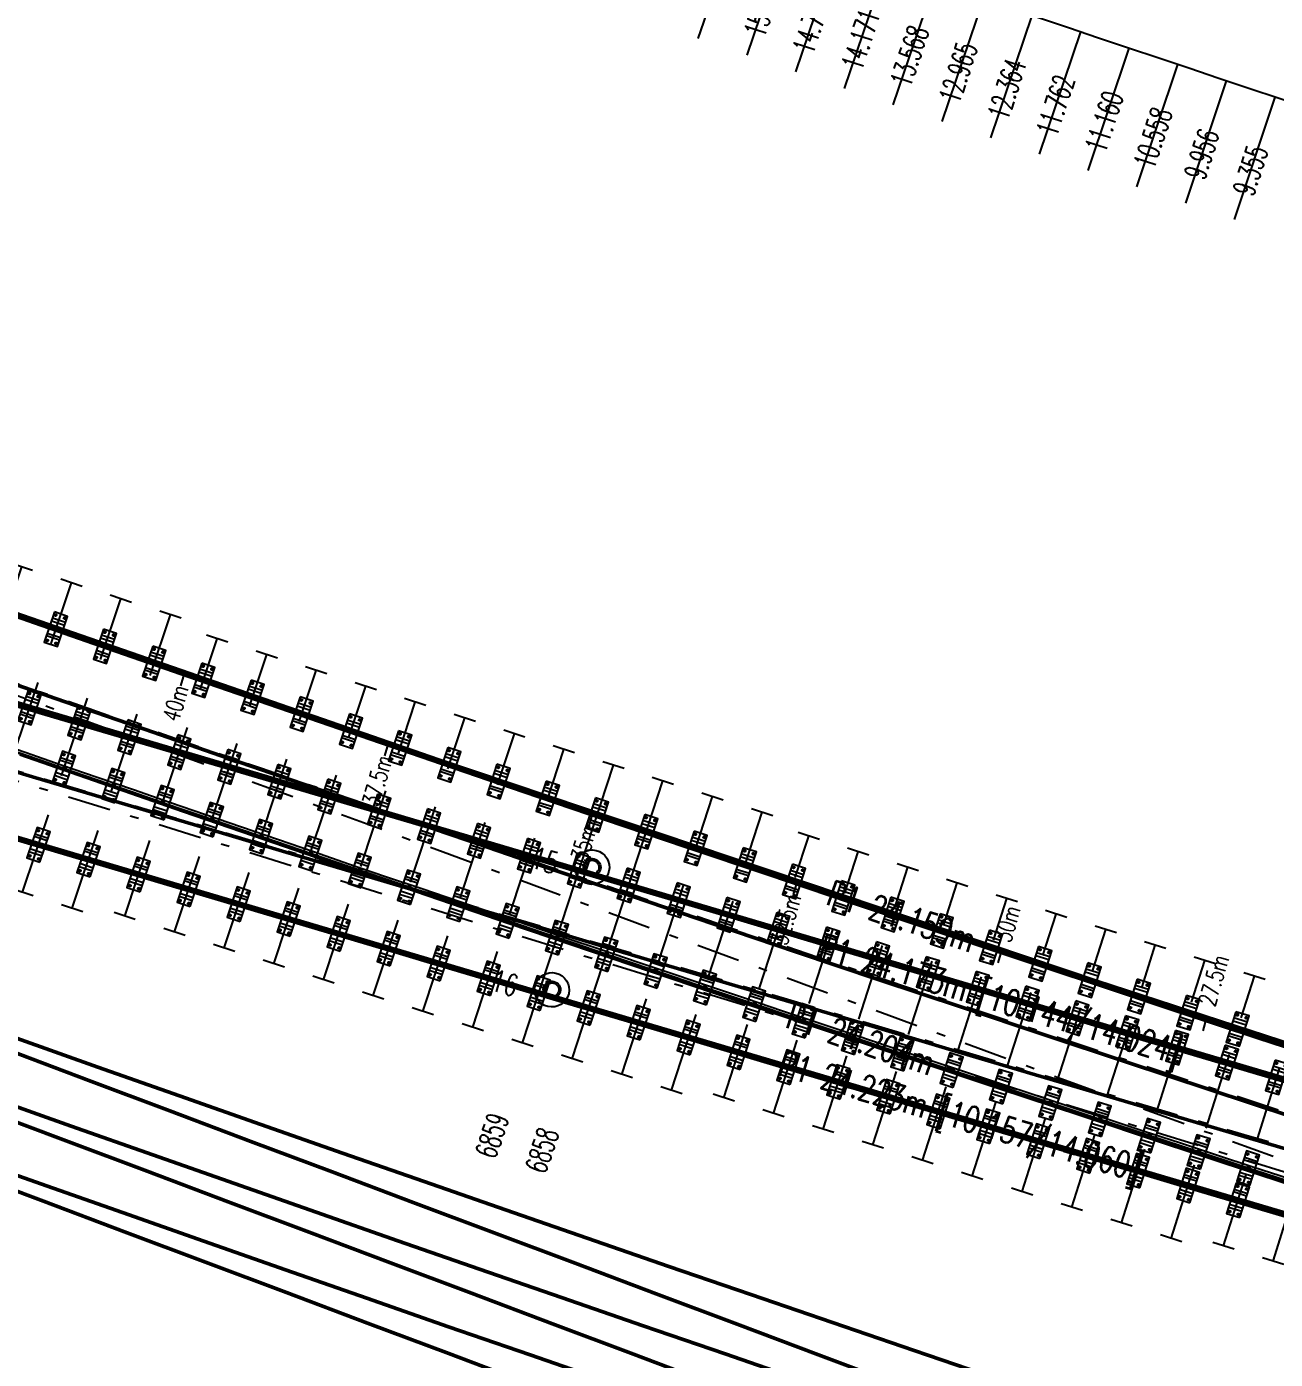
# Model space of a CAD drawing. Header units: millimetres. Extents: x 2688706 to 2690835, y 1254387 to 1255241.
# Drawn here: x 2689238.56 to 2689253.03, y 1254935.11 to 1254950.56 of the extents above; entities that cross this region are included whole.
import ezdxf
from ezdxf.enums import TextEntityAlignment as Align

# ---------------------------------------------------------------- set-up
doc = ezdxf.new("R2010")
doc.units = ezdxf.units.MM
doc.linetypes.add('STRICHLINIE', pattern=[0.75, 0.5, -0.25])
doc.linetypes.add('STRICHPUNKT', pattern=[1, 0.5, -0.25, 0, -0.25])
for name, color, linetype in [('A-HS-0014-_____', 1, 'STRICHPUNKT'), ('A-N1-0014-_____', 1, 'STRICHPUNKT'), ('A-SP-0014-_____', 1, 'STRICHPUNKT'), ('BS-TR-B-Gleisstrang-LinieGeometrie', 7, 'Continuous'), ('BS-TR-N-Gleisstrang-LinieGeometrie', 7, 'Continuous'), ('H-HS-0014-_____', 7, 'Continuous'), ('H-N1-0014-_____', 7, 'Continuous'), ('K-DD-0014-_____', 1, 'Continuous'), ('K-HS-0014-_____', 1, 'Continuous'), ('K-N1-0014-_____', 1, 'Continuous'), ('L-HS-0014-_____', 4, 'Continuous'), ('L-N1-0014-_____', 3, 'Continuous'), ('L-ST-0014-_____', 7, 'Continuous'), ('P-OF-0014-_____', 7, 'Continuous'), ('S-OF-0014-_____', 7, 'STRICHLINIE'), ('S-ON-0014-_____', 7, 'Continuous'), ('T-DD-0014-_____', 7, 'Continuous'), ('T-MK-0014-_____', 1, 'Continuous'), ('T-SS-0014-_____', 7, 'Continuous'), ('T-ST', 7, 'Continuous')]:
    doc.layers.add(name, color=color, linetype=linetype)
doc.layers.add('P-PT', color=7, linetype='Continuous', plot=False)
doc.layers.add('T-LL-0014-_____', color=2, linetype='Continuous', lineweight=0)
doc.styles.add('R6', font='simplex.shx', dxfattribs={"width": 0.6})
doc.styles.add('R7', font='simplex.shx', dxfattribs={"width": 0.7})

# ---------------------------------------------------------------- blocks, each defined once
blk = doc.blocks.new('WeiVlpSchwelleL')
at = {"color": 7}
for p, q in [((-0.4999999999999905, -0.1300000000000073), (-0.4999999999999832, 0.1299999999999694)), ((0.5000000000000135, -0.130000000000005), (0.5000000000000135, 0.1299999999999717))]:
    blk.add_line(p, q, dxfattribs=at)
at = {"color": 0, "linetype": 'ByBlock', "lineweight": -2}
blk.add_line((-0.4999999999999868, -1.183033536314004e-14), (0.5000000000000118, 4.669396854307774e-15), dxfattribs=at)
at = {"style": 'R6', "width": 0.6}
blk.add_attdef('LAENGE', text='', height=0.25, rotation=89.99999999999999, dxfattribs=at).set_placement((-1.229737067022953, 0.007106245459261308, 6e-06), align=Align.MIDDLE)
at = {"style": 'R6', "width": 0.6, "flags": 1}
for tag, p in [('WVP-SKML', (-5, 0, 2e-06)), ('WVP-SKMR', (3, 0, 2e-06))]:
    blk.add_attdef(tag, text='', height=0.25, rotation=180, dxfattribs=at).set_placement(p, align=Align.MIDDLE_CENTER)
at = {"style": 'R6', "width": 0.6}
blk.add_attdef('BEZEICHNUNG', text='', height=0.25, rotation=180, dxfattribs=at).set_placement((-2.249999999999987, -5.373479439185756e-14, 2), align=Align.MIDDLE_LEFT)
at = {"style": 'R6', "width": 0.6, "flags": 1}
blk.add_attdef('VERSCHIEBUNG', text='', height=0.25, rotation=180, dxfattribs=at).set_placement((-1.470197398034461, -5.373479439185758e-14, 2), align=Align.MIDDLE_LEFT)
for tag, p in [('VERKLINKS', (-0.8749999999999833, -5.426408495180606e-14, 2e-06)), ('VERKRECHTS', (0.8611075787621026, -8.736039560677224e-05, 2e-06))]:
    blk.add_attdef(tag, text='', height=0.25, rotation=180, dxfattribs=at).set_placement(p, align=Align.MIDDLE)
at = {"color": 1, "extrusion": (-1, -6.123233995736769e-17, 1.224646799147353e-16), "style": 'R6', "width": 0.6, "flags": 8}
blk.add_attdef('WVP-ANL', text='', height=0.25, rotation=270, dxfattribs=at).set_placement((1.179971919316135e-14, -7.187955122291877e-15, 0.4999999999999868), align=Align.MIDDLE)
at = {"color": 1, "extrusion": (1, -1.608122649676636e-16, 1.224646799147353e-16), "style": 'R6', "width": 0.6, "flags": 8}
blk.add_attdef('WVP-ANR', text='', height=0.25, rotation=270, dxfattribs=at).set_placement((-1.65451836612779e-14, -4.265120563609635e-14, 0.50000000000001), align=Align.MIDDLE)
blk = doc.blocks.new('pla_RpB6000_Skl3')
at = {"color": 0, "linetype": 'ByBlock', "lineweight": -2}
blk.add_lwpolyline([(-0.185, -0.08), (0.185, -0.08), (0.185, 0.08), (-0.185, 0.08)], close=True, dxfattribs=at)
for points in [[(-0.109, 0.08), (-0.109, -0.07999999999999999)], [(0.109, 0.08), (0.109, -0.08)]]:
    blk.add_lwpolyline(points, dxfattribs=at)
at = {"color": 2, "linetype": 'ByBlock', "lineweight": -2}
for points in [[(-0.076, -0.07999999999999999), (-0.076, 0.08)], [(0.07600000000000001, -0.07999999999999999), (0.07600000000000001, 0.08)]]:
    blk.add_lwpolyline(points, dxfattribs=at)
at = {"color": 1, "linetype": 'ByBlock', "lineweight": -2}
blk.add_lwpolyline([(1.221245327087673e-15, 0.08), (1.165734175856414e-15, -0.08)], dxfattribs=at)
at = {"color": 0, "linetype": 'ByBlock', "lineweight": -2}
for centre in [(-0.155, 0.055), (0.155, 0.055), (-0.155, -0.055), (0.1549999999999999, -0.055)]:
    blk.add_circle(centre, 0.012, dxfattribs=at)
at = {"color": 1, "linetype": 'ByBlock', "lineweight": -2}
blk.add_circle((0, 0), 0.02, dxfattribs=at)
at = {"layer": 'P-PT'}
for p in [(-0.155, 0.055), (0.155, 0.055), (-0.155, -0.055), (0.155, -0.055)]:
    blk.add_point(p, dxfattribs=at)
at = {"style": 'R7', "width": 0.7}
blk.add_attdef('WVP-PBEZ', text='', height=0.025, rotation=269.5935867152447, dxfattribs=at).set_placement((-0.09249999999999999, -2.567390744445673e-16), align=Align.MIDDLE_CENTER)
blk.add_attdef('WVP-PLNR', text='', height=0.2, dxfattribs=at).set_placement((0, 0), align=Align.MIDDLE_LEFT)
at = {"style": 'R7', "width": 0.7, "flags": 1}
for tag, p in [('WVP-PLFK', (0.5366666666666667, -0.2)), ('WVP-PLSP', (0.5433333333333333, -0.3999999999999999)), ('WVP-PLDI', (0.4999999999999999, -0.6))]:
    blk.add_attdef(tag, text='', height=0.2, dxfattribs=at).set_placement(p, align=Align.MIDDLE)
blk = doc.blocks.new('WeiVlpAbstMarkeL')
blk.add_line((0, 0), (-0.1500000000000004, -1.110223024625157e-16))
at = {"style": 'R7', "width": 0.7}
blk.add_attdef('ATTR', text='', height=0.2, dxfattribs=at).set_placement((-0.1500000000000004, -1.110223024625157e-16), align=Align.MIDDLE_RIGHT)
blk = doc.blocks.new('st_Isol6_a')
at = {"color": 0, "linetype": 'ByBlock', "lineweight": -2}
for radius in [0.2, 0.1, 0.08]:
    blk.add_circle((0, 0, 1), radius, dxfattribs=at)
at = {"layer": 'T-ST', "color": 0, "linetype": 'ByBlock', "lineweight": -2, "style": 'R7', "width": 0.7, "flags": 8}
blk.add_attdef('WVP-STNR', text='', height=0.25, dxfattribs=at).set_placement((0.55, 0), align=Align.MIDDLE)
blk = doc.blocks.new('Weiche-14')
at = {"layer": 'A-HS-0014-_____', "flags": 128}
blk.add_lwpolyline([(421.08543, 16.34465, -0.0162866445366345), (364.68931, 13.51426)], format="xyb", dxfattribs=at)
at = {"layer": 'A-N1-0014-_____', "flags": 128}
blk.add_lwpolyline([(421.08543, 16.34465, -0.0005004820583355327), (373.9069, 12.48086, -0.002643607657813), (364.76497, 11.79032)], format="xyb", dxfattribs=at)
at = {"layer": 'A-SP-0014-_____', "flags": 128}
blk.add_lwpolyline([(364.68931, 13.51426), (397.50451, 14.08911), (364.76497, 11.79032)], dxfattribs=at)
at = {"layer": 'H-HS-0014-_____', "flags": 128}
for points in [[(421.0234637121023, 17.09208573580884, -0.01628664453663441), (364.6761292868455, 14.26414417025615, -0.01628664453663441)], [(421.1473962878964, 15.59721426419105, -0.01628664453663442), (364.7024907131539, 12.76437582974381, -0.01628664453663442)]]:
    blk.add_lwpolyline(points, format="xyb", dxfattribs=at)
at = {"layer": 'H-N1-0014-_____', "flags": 128}
for points in [[(421.0234638609347, 17.09208574814693, -0.000500482058335468), (373.8464302967145, 13.2284183020638, -0.002643607657813163), (364.7124342324677, 12.53847773278756, -0.002643607657813163)], [(421.1473961390559, 15.59721425185126, -0.0005004820583354682), (373.9673697032883, 11.73330169793553, -0.002643607657813146), (364.8175057675321, 11.04216226721246, -0.002643607657813146)]]:
    blk.add_lwpolyline(points, format="xyb", dxfattribs=at)
at = {"layer": 'K-DD-0014-_____'}
blk.add_line((421.0231745360921, 17.09557376924272), (347.9175793983597, 11.03473563358954), dxfattribs=at)
at = {"layer": 'K-HS-0014-_____', "flags": 128}
for points in [[(364.6760677768507, 14.26764362971733, 0.01628664453663441), (421.0231745360921, 17.09557376924272, 0.01628664453663441)], [(364.7019195489165, 12.79687081045495, 0.01628664453663441), (421.1447110820867, 15.62960314607608, 0.01628664453663441)], [(364.7025522231486, 12.76087637028263, 0.01628664453663441), (421.1476854639066, 15.59372623075717, 0.01628664453663441)]]:
    blk.add_lwpolyline(points, format="xyb", dxfattribs=at)
at = {"layer": 'K-N1-0014-_____', "flags": 128}
for points in [[(421.0231746856191, 17.09557378163663, -0.000500482058335466), (373.8461481047659, 13.23190690747288, -0.00264360765781314), (364.7121890655525, 12.54196913554051, -0.00264360765781314)], [(421.1476853143713, 15.59372621836155, -0.0005004820583354675), (373.9676518952369, 11.72981309252646, -0.002643607657813155), (364.8177509344472, 11.03867086445939, -0.002643607657813155)]]:
    blk.add_lwpolyline(points, format="xyb", dxfattribs=at)
at = {"layer": 'L-HS-0014-_____', "lineweight": 70, "const_width": 0.07, "flags": 128}
blk.add_lwpolyline([(400.3038915662675, 15.62421670664393, -0.006974783189797282), (376.1616792115963, 14.54222513917853, -0.006974783189797282)], format="xyb", dxfattribs=at)
at = {"layer": 'L-HS-0014-_____', "flags": 128}
blk.add_lwpolyline([(400.4165250409098, 14.12824917115078, -0.006975508031475561), (376.2300241447969, 13.04362019319954, -0.006975508031475561)], format="xyb", dxfattribs=at)
at = {"layer": 'L-N1-0014-_____', "lineweight": 70, "const_width": 0.07, "flags": 128}
for points in [[(400.3111163386992, 15.38409402884256, -0.0002556746002429869), (376.20964271303, 13.41969690444854, -0.0002556746002429869)], [(400.4277247587646, 13.88862124883935, -0.0002561824357276929), (376.2768449010855, 11.92022814810981, -0.0002561824357276929)]]:
    blk.add_lwpolyline(points, format="xyb", dxfattribs=at)
at = {"layer": 'T-MK-0014-_____'}
for p, q in [((389.8691381316944, 25.51141219309331), (389.9399764275462, 24.01308581481626)), ((390.4629971570234, 25.53969556551457), (390.5348763079847, 24.04141875942796)), ((386.3045973610834, 25.35033352810239), (386.3691880959559, 23.85172482768436)), ((386.8995561640806, 25.37618391738453), (386.9651896816399, 23.87762052487396)), ((387.4935098476785, 25.40240438383456), (387.5601843862545, 23.90388694786471)), ((388.0874451728648, 25.42903745758303), (388.1551607002807, 23.93056670132959)), ((388.6813618530081, 25.4560831257769), (388.7501183365849, 23.95765977239303)), ((389.2752596014884, 25.48354137536404), (389.3450570080446, 23.98516614798005)), ((383.924586591944, 25.25107214264395), (383.9850058883708, 23.75228946706376)), ((384.5196150416103, 25.27526643902636), (384.5810772427934, 23.77652616872409)), ((385.1146265117571, 25.29987477670718), (385.1771315879366, 23.80117763737188)), ((385.7096207142804, 25.3248971437712), (385.7731686351913, 23.82624386107106))]:
    blk.add_line(p, q, dxfattribs=at)
at = {"layer": 'T-MK-0014-_____', "flags": 128}
blk.add_lwpolyline([(399.6918440531159, 26.03240455648063, -0.006873768237820241), (376.1858277480407, 24.97416737994527, -0.006873768237820241)], format="xyb", dxfattribs=at)
at = {"layer": 'L-ST-0014-_____', "color": 7}
ref = blk.add_blockref('st_Isol6_a', (386.3270966533649, 14.24130103367602), dxfattribs=dict(at, rotation=184.6549072649237))
ref.add_attrib('WVP-STNR', '15', dxfattribs={"layer": 'T-ST', "color": 0, "linetype": 'ByBlock', "lineweight": -2, "height": 0.25, "rotation": 4.654907264923782, "style": 'R7', "width": 0.7}).set_placement((385.7789107925437, 14.19666627148655), align=Align.MIDDLE)
ref = blk.add_blockref('st_Isol6_a', (386.4071510971012, 12.7428552923455), dxfattribs=dict(at, rotation=184.6548059462256))
ref.add_attrib('WVP-STNR', '16', dxfattribs={"layer": 'T-ST', "color": 0, "linetype": 'ByBlock', "lineweight": -2, "height": 0.2500000000000001, "rotation": 4.654805946225552, "style": 'R7', "width": 0.7}).set_placement((385.8589651573512, 12.69822149953777), align=Align.MIDDLE)
at = {"layer": 'P-OF-0014-_____'}
for p, rotation in [((393.9687745022107, 15.27495953133541), 273.6189343464636), ((390.9626132199248, 15.12550523378275), 273.3840317108147), ((391.5636869660729, 15.15455073839314), 273.435241433119), ((392.1647403895649, 15.18401379585532), 273.487335109841), ((392.765773200337, 15.21389439195127), 273.5403155614554), ((393.3667851083324, 15.24419251226061), 273.5941846047778), ((387.3557602121085, 14.96000158687571), 273.0950655987055), ((387.9569498022915, 14.98654148706464), 273.141080247539), ((388.5581208104095, 15.01349902118602), 273.1879438570955), ((389.1592729463392, 15.04087417623032), 273.2356641481213), ((389.7604059199689, 15.06866693898667), 273.2842481545981), ((390.3615194411955, 15.09687729604229), 273.3337021730601), ((383.7422533989492, 14.80929567525175), 272.9118246746036), ((384.3445477434094, 14.8333656240718), 272.9537622344602), ((384.9468251931176, 14.85785467015148), 272.9964961471455), ((385.5490854564514, 14.88276280163382), 273.0400369874593), ((386.151328241797, 14.908090006458), 273.0581186796974), ((386.7535532575478, 14.93383627236074), 273.0764595916008), ((393.3935718418177, 14.81773887573944), 273.5941846047779), ((393.994585088083, 14.86686411551639), 273.6189343464656), ((394.595588783224, 14.91600400450625), 273.6440023547608), ((379.5257444326327, 14.65254171021422), 272.6395995003353), ((380.1281488742616, 14.67367766324833), 272.6762864830463), ((380.7305384627153, 14.69523279086309), 272.7136870436642), ((381.3329129063188, 14.71720708262171), 272.7518136936027), ((381.9352719134021, 14.73960052788436), 272.7906787707334), ((382.537615192303, 14.76241311580782), 272.8302944092986), ((383.1399424513675, 14.78564483534672), 272.870672503062), ((391.592735527867, 14.67063564130512), 273.4352414331181), ((392.1930386633089, 14.71965665036261), 273.4873351098383), ((392.7933174504017, 14.76869106372031), 273.5403155614593), ((389.7916808867933, 14.52365312750773), 273.2842481545966), ((390.3920565300003, 14.57263386916747), 273.33370217306), ((390.9924081174339, 14.62162804431865), 273.3840317108159), ((387.9904111545088, 14.37679164584916), 273.1410802475377), ((388.5908580258912, 14.42573199999242), 273.1879438570942), ((389.1912813308973, 14.47468583275622), 273.2356641481231), ((385.5863550493206, 14.18099958526001), 273.0400369874583), ((386.1875584006119, 14.22993987094744), 273.058118679695), ((386.788753741122, 14.27889494299233), 273.0764595915998), ((387.3899409173283, 14.32786478837081), 273.0950655987098), ((383.7816792064543, 14.03418469636017), 272.9118246746033), ((384.3832599143649, 14.08310933297617), 272.9537622344574), ((384.9848186202973, 14.13204763726391), 272.9964961471483), ((381.9768079655117, 13.88749304373777), 272.7906787707381), ((382.5784529338771, 13.93637652595132), 272.8302944092989), ((383.1800767815841, 13.98527375219056), 272.8706725030581), ((380.1717494600998, 13.74092533009754), 272.6762864830429), ((380.7734559103827, 13.78976741848236), 272.7136870436631), ((381.375142185832, 13.83862333220896), 272.7518136935969), ((392.8584058804924, 13.71665350097669), 93.54031556145667), ((393.4608257155709, 13.74703501228066), 93.59418460478024), ((394.0634615231372, 13.77784747937085), 93.61893434646066), ((394.6660840827964, 13.8090794391054), 93.64400235475536), ((379.5700231604682, 13.69209709492134), 272.6395995003306), ((389.846345236458, 13.57104378566441), 93.28424815459971), ((390.4487515364045, 13.59932614379943), 93.33370217306121), ((391.0511609336046, 13.62802825508675), 93.38403171081264), ((391.6535732571024, 13.65715015936235), 93.4352414331181), ((392.255988312488, 13.68669189544346), 93.48733510984313), ((386.231356423782, 13.41013569896859), 93.05811867969621), ((386.8340606181334, 13.43591373232607), 93.0764595915997), ((387.4367536848237, 13.46211106025555), 93.0950655987051), ((388.0391463069796, 13.48871481955291), 93.14108024753712), ((388.6415425032091, 13.5157381652848), 93.18794385709847), ((389.2439421826577, 13.54318113997374), 93.23566414812103), ((394.6909396763901, 13.41879430941117), 93.64400235475534), ((382.6116866292282, 13.26414913731583), 92.83029440929788), ((383.2150697498711, 13.28743328046346), 92.87067250306193), ((383.818456773888, 13.31113809063004), 92.91182467460071), ((384.4218477033623, 13.33526361055135), 92.95376223446225), ((385.0252425312606, 13.35980988321273), 92.9964961471449), ((385.6286412402907, 13.38477695176925), 93.04003698745537), ((392.8859617532201, 13.27126231327567), 93.54031556145858), ((393.4876223163296, 13.32042428550997), 93.59418460477782), ((394.0892816241837, 13.36960161756724), 93.61893434646356), ((380.1981928717265, 13.17521839251651), 92.67628648304711), ((380.8015605494225, 13.19682028772513), 92.71368704366294), ((381.4049320496551, 13.21884268276983), 92.75181369360259), ((382.0083074016471, 13.24128561876489), 92.79067877073135), ((391.0809725362749, 13.12386855585284), 93.38403171081501), ((391.6826368628001, 13.17298444841798), 93.43524143311657), ((392.2842999352456, 13.22211570090441), 93.48733510984107), ((389.2759720361419, 12.97661303801217), 93.23566414811984), ((389.8776401225537, 13.02568285062078), 93.28424815459809), ((390.4793069560617, 13.07476802324527), 93.33370217306013), ((387.4709602634093, 12.82949576060491), 93.09506559870552), ((388.0726321061779, 12.87851949296967), 93.14108024754059), ((388.6743026972192, 12.92755858544842), 93.18794385709558), ((385.6659372286636, 12.68251672450425), 93.0400369874593), ((386.2676128242599, 12.73149437633765), 93.0581186796974), ((386.8692871693061, 12.78048738838332), 93.07645959160077), ((383.2552354984199, 12.48643564332087), 92.87067250306137), ((383.8579128110625, 12.53543279674341), 92.91182467460253), ((384.4605888705623, 12.58444536143723), 92.95376223446038), ((385.0632636765681, 12.63347333736602), 92.99649614714713), ((381.4471960457468, 12.33953665099035), 92.75181369360294), ((382.049877115368, 12.3884875704134), 92.79067877073396), ((382.6525569330714, 12.43745390120239), 92.83029440929832), ((380.2418301522218, 12.24168104635828), 92.67628648304637), ((380.8445137245597, 12.29060114296225), 92.7136870436642)]:
    blk.add_blockref('pla_RpB6000_Skl3', p, dxfattribs=dict(at, rotation=rotation))
at = {"layer": 'S-OF-0014-_____'}
for p, xscale, rotation in [((393.427203712331, 14.28230839888528), 3.2, 93.59418460477941), ((394.0290280631972, 14.32228057445133), 3.2, 93.61893434646352), ((394.630841008841, 14.36246987163275), 3, 93.64400235475733), ((395.229649487338, 14.4026748240538), 3, 93.66939885759244), ((391.6231619144364, 14.16376759340733), 3.200000000000001, 93.4352414331177), ((392.2245201624053, 14.20306474837986), 3.2, 93.48733510984107), ((392.8258674767784, 14.24257835261534), 3.199999999999999, 93.54031556145674), ((381.3900544760329, 13.52837186680421), 3.4, 92.75181369360133), ((381.9925745143851, 13.56404404914701), 3.4, 92.79067877073369), ((382.5950860626872, 13.59993350850516), 3.4, 92.83029440929694), ((383.1975889748936, 13.63604023933561), 3.4, 92.87067250306342), ((383.8000831050057, 13.67236423599945), 3.4, 92.91182467460328), ((384.4025683069859, 13.70890549275447), 3.4, 92.95376223446041), ((378.9798923426015, 13.38785601478702), 3.600000000000001, 92.60361343897875), ((379.5824448808901, 13.42265903571814), 3.600000000000001, 92.63959950033531), ((380.1849895132417, 13.4576793548033), 3.6, 92.67628648304637), ((380.7875260936376, 13.49291696691085), 3.6, 92.71368704366415)]:
    blk.add_blockref('WeiVlpSchwelleL', p, dxfattribs=dict(at, xscale=xscale, rotation=rotation))
ref = blk.add_blockref('WeiVlpSchwelleL', (389.2176224912407, 14.00874360711947), dxfattribs=dict(at, xscale=3.2, rotation=93.2356641481209))
ref.add_attrib('WVP-SKMR', '11.160', dxfattribs={"layer": 'T-MK-0014-_____', "height": 0.25, "rotation": 93.2356641481209, "style": 'R6', "width": 0.6}).set_placement((388.7226157431542, 24.55702911374658), align=Align.MIDDLE_CENTER)
ref = blk.add_blockref('WeiVlpSchwelleL', (389.8190230212613, 14.04717489480373), dxfattribs=dict(at, xscale=3.2, rotation=93.28424815459809))
ref.add_attrib('WVP-SKMR', '10.558', dxfattribs={"layer": 'T-MK-0014-_____', "height": 0.25, "rotation": 93.28424815459809, "style": 'R6', "width": 0.6}).set_placement((389.3171380454221, 24.58451623893365), align=Align.MIDDLE_CENTER)
ref = blk.add_blockref('WeiVlpSchwelleL', (390.4204131986286, 14.08582265964378), dxfattribs=dict(at, xscale=3.2, rotation=93.33370217306171))
ref.add_attrib('WVP-SKMR', '9.956', dxfattribs={"layer": 'T-MK-0014-_____', "height": 0.25, "rotation": 93.33370217306171, "style": 'R6', "width": 0.6}).set_placement((389.9116411092054, 24.61241636612709), align=Align.MIDDLE_CENTER)
ref = blk.add_blockref('WeiVlpSchwelleL', (391.0217928780997, 14.12468689481966), dxfattribs=dict(at, xscale=3.2, rotation=93.38403171081424))
ref.add_attrib('WVP-SKMR', '9.355', dxfattribs={"layer": 'T-MK-0014-_____', "height": 0.25, "rotation": 93.38403171081424, "style": 'R6', "width": 0.6}).set_placement((390.5061246476002, 24.6407294818626), align=Align.MIDDLE_CENTER)
ref = blk.add_blockref('WeiVlpSchwelleL', (385.6075113425575, 13.78263976306903), dxfattribs=dict(at, xscale=3.399999999999999, rotation=93.04003698745784))
ref.add_attrib('WVP-SKMR', '14.774', dxfattribs={"layer": 'T-MK-0014-_____', "height": 0.25, "rotation": 93.04003698745784, "style": 'R6', "width": 0.6}).set_placement((385.1521295574648, 24.400656493106), align=Align.MIDDLE_CENTER)
ref = blk.add_blockref('WeiVlpSchwelleL', (387.4133602377589, 13.89474867374031), dxfattribs=dict(at, xscale=3.4, rotation=93.09506559870547))
ref.add_attrib('WVP-SKMR', '12.965', dxfattribs={"layer": 'T-MK-0014-_____', "height": 0.25, "rotation": 93.0950655987054, "style": 'R6', "width": 0.6}).set_placement((386.9389362746161, 24.47704588187819), align=Align.MIDDLE_CENTER)
ref = blk.add_blockref('WeiVlpSchwelleL', (388.0147909542346, 13.93253049001896), dxfattribs=dict(at, xscale=3.399999999999999, rotation=93.14108024753904))
ref.add_attrib('WVP-SKMR', '12.364', dxfattribs={"layer": 'T-MK-0014-_____', "height": 0.25, "rotation": 93.14108024753904, "style": 'R6', "width": 0.6}).set_placement((387.5335145708241, 24.50329392225265), align=Align.MIDDLE_CENTER)
ref = blk.add_blockref('WeiVlpSchwelleL', (388.6162117538144, 13.97052880331722), dxfattribs=dict(at, xscale=3.2, rotation=93.18794385709555))
ref.add_attrib('WVP-SKMR', '11.762', dxfattribs={"layer": 'T-MK-0014-_____', "height": 0.25, "rotation": 93.18794385709555, "style": 'R6', "width": 0.6}).set_placement((388.1280744893143, 24.52995500383096), align=Align.MIDDLE_CENTER)
ref = blk.add_blockref('WeiVlpSchwelleL', (385.0050444348427, 13.74566400376062), dxfattribs=dict(at, xscale=3.4, rotation=92.9964961471467))
ref.add_attrib('WVP-SKMR', '15.376', dxfattribs={"layer": 'T-MK-0014-_____', "height": 0.25, "rotation": 92.9964961471467, "style": 'R6', "width": 0.6}).set_placement((384.5564923623202, 24.376022276845), align=Align.MIDDLE_CENTER)
at = {"layer": 'S-ON-0014-_____'}
ref = blk.add_blockref('WeiVlpSchwelleL', (386.2094705330285, 13.81979219139782), dxfattribs=dict(at, xscale=3.4, rotation=93.05811867969892))
ref.add_attrib('BEZEICHNUNG', '6859', dxfattribs={"layer": 'T-SS-0014-_____', "height": 0.25, "rotation": 93.05811867969892, "style": 'R6', "width": 0.6}).set_placement((386.3742950915411, 10.73463329761763), align=Align.MIDDLE_LEFT)
ref.add_attrib('WVP-SKMR', '14.171', dxfattribs={"layer": 'T-MK-0014-_____', "height": 0.25, "rotation": 93.05811867969892, "style": 'R6', "width": 0.6}).set_placement((385.747749466827, 24.42570517415111), align=Align.MIDDLE_CENTER)
ref = blk.add_blockref('WeiVlpSchwelleL', (386.8114202134269, 13.85716183037204), dxfattribs=dict(at, xscale=3.399999999999999, rotation=93.07645959159926))
ref.add_attrib('BEZEICHNUNG', '6858', dxfattribs={"layer": 'T-SS-0014-_____', "height": 0.25, "rotation": 93.07645959159926, "style": 'R6', "width": 0.6}).set_placement((386.97660897375, 10.78365444361545), align=Align.MIDDLE_LEFT)
ref.add_attrib('WVP-SKMR', '13.568', dxfattribs={"layer": 'T-MK-0014-_____', "height": 0.25, "rotation": 93.07645959159926, "style": 'R6', "width": 0.6}).set_placement((386.3433518020069, 24.45116830785157), align=Align.MIDDLE_CENTER)
at = {"layer": 'T-DD-0014-_____'}
ref = blk.add_blockref('WeiVlpAbstMarkeL', (393.5857385461003, 15.25883893644004), dxfattribs=dict(at, rotation=94.739283))
ref.add_attrib('ATTR', '27.5m', dxfattribs={"layer": '0', "height": 0.2, "rotation": 94.739283, "style": 'R7', "width": 0.7}).set_placement((393.4814021427602, 16.00080354825903), align=Align.MIDDLE_RIGHT)
ref = blk.add_blockref('WeiVlpAbstMarkeL', (391.0888049205596, 15.13507249678651), dxfattribs=dict(at, rotation=94.739283))
ref.add_attrib('ATTR', '30m', dxfattribs={"layer": '0', "height": 0.2, "rotation": 94.739283, "style": 'R7', "width": 0.7}).set_placement((391.023586717769, 15.65850617620239), align=Align.MIDDLE_RIGHT)
at = {"layer": 'T-DD-0014-_____', "rotation": 94.739283}
for p, values in [((388.5915245023167, 15.01851274988803), {'ATTR': '32.5m'}), ((386.0939180914079, 14.9091606665794), {'ATTR': '35m'}), ((381.0978105051432, 14.71208307389804), {'ATTR': '40m'}), ((383.5960064905848, 14.80701715766236), {'ATTR': '37.5m'})]:
    blk.add_blockref('WeiVlpAbstMarkeL', p, dxfattribs=at).add_auto_attribs(values)
at = {"layer": 'T-LL-0014-_____', "style": 'R7', "width": 0.7}
for s, rotation, p in [('P1 24.159m', 2.566131577385365, (389.8655320776031, 15.08722346388599)), ('P1 24.173m [10.144/14.024]', 4.659608120887126, (391.2794010776802, 14.6019496016767)), ('P1 24.204m', 2.567674224034818, (389.9399032442518, 13.58307701882414)), ('P1 24.223m [10.157/14.060]', 4.659535316139841, (391.3341705590137, 13.1682504503806))]:
    blk.add_text(s, height=0.3, rotation=rotation, dxfattribs=at).set_placement(p, align=Align.MIDDLE_CENTER)

msp = doc.modelspace()

# ---------------------------------------------------------------- linework, layer by layer
at = {"layer": 'BS-TR-B-Gleisstrang-LinieGeometrie', "lineweight": 50}
for points in [[(2689237.94161714, 1254943.10252029, 453.964082209102), (2689238.89379831, 1254942.77034198, 453.971172055878), (2689239.84636521, 1254942.43927143, 453.9782619026529), (2689240.79931656, 1254942.10930909, 453.985351749429), (2689241.75265106, 1254941.78045541, 453.992441596204), (2689242.70636742, 1254941.45271084, 453.99953144298), (2689243.66046436, 1254941.12607581, 454.006621289755), (2689244.61494059, 1254940.80055076, 454.013711136531), (2689245.5697948, 1254940.47613615, 454.0208009833059), (2689246.52502572, 1254940.1528324, 454.027890830082), (2689247.48063204, 1254939.83063996, 454.034980676857), (2689248.43661248, 1254939.50955926, 454.042070523633), (2689249.39296573, 1254939.18959074, 454.049160370408), (2689250.34969052, 1254938.87073482, 454.056250217184), (2689251.30678554, 1254938.55299195, 454.0633400639589), (2689252.2642495, 1254938.23636254, 454.070429910734), (2689253.2220811, 1254937.92084703, 454.07751975751)], [(2689253.14454225, 1254937.5474692, 454.108307424861), (2689252.17909539, 1254937.83409551, 454.103621797418), (2689251.21366075, 1254938.12076293, 454.099026528513), (2689250.24823831, 1254938.40747147, 454.094521618032), (2689249.28282809, 1254938.69422113, 454.090107065868), (2689248.31743008, 1254938.98101191, 454.085782871912), (2689247.35204428, 1254939.26784381, 454.081549036064), (2689246.38667071, 1254939.55471682, 454.077405558219), (2689245.42130935, 1254939.84163095, 454.073352438277), (2689244.45596021, 1254940.12858619, 454.0693896761401), (2689243.4906233, 1254940.41558255, 454.065517271713), (2689242.52529861, 1254940.70262003, 454.061735224901), (2689241.55998615, 1254940.98969862, 454.058043535615), (2689240.59468591, 1254941.27681832, 454.054442203764), (2689239.62939791, 1254941.56397914, 454.050931229263), (2689238.66412214, 1254941.85118107, 454.047510612025), (2689237.6988586, 1254942.13842411, 454.044180351968)], [(2689238.12671961, 1254938.14729179, 454.314182214279), (2689239.07224999, 1254937.81234228, 454.319645946987), (2689240.01815311, 1254937.47844683, 454.3252011582879), (2689240.96442779, 1254937.14560585, 454.330847848322), (2689241.91107286, 1254936.81381976, 454.336586017226), (2689242.85808713, 1254936.48308896, 454.342415665149), (2689243.80546943, 1254936.15341388, 454.34833679223), (2689244.75321859, 1254935.82479492, 454.354349398623), (2689245.70133342, 1254935.49723248, 454.360453484472), (2689246.64981275, 1254935.17072698, 454.366649049935), (2689247.59865541, 1254934.84527882, 454.3729360951619), (2689248.5478602, 1254934.52088841, 454.379314620313), (2689249.49742596, 1254934.19755614, 454.3857846255449), (2689250.44735151, 1254933.87528242, 454.392346111021), (2689251.39763565, 1254933.55406766, 454.398999076902), (2689252.34827722, 1254933.23391224, 454.405743523359), (2689253.29927503, 1254932.91481656, 454.4125794505539)], [(2689238.07629814, 1254937.99494424, 454.326189997013), (2689239.01544745, 1254937.64158743, 454.333114601311), (2689239.95459675, 1254937.28823062, 454.340213717949), (2689240.89374605, 1254936.93487381, 454.347487347573), (2689241.83289535, 1254936.581517, 454.3549354908401), (2689242.77204466, 1254936.22816019, 454.3625581484291), (2689243.71119396, 1254935.87480338, 454.37035532103), (2689244.65034326, 1254935.52144657, 454.37832700935), (2689245.58949257, 1254935.16808976, 454.386473214114), (2689246.52864187, 1254934.81473295, 454.39479393606), (2689247.46779117, 1254934.46137615, 454.403289175943), (2689248.40694047, 1254934.10801934, 454.411958934534), (2689249.34608978, 1254933.75466253, 454.42080321262), (2689250.28523908, 1254933.40130572, 454.429822011003), (2689251.22438838, 1254933.04794891, 454.439015330503), (2689252.16353768, 1254932.6945921, 454.448383171952), (2689253.10268699, 1254932.34123529, 454.457925536201)]]:
    msp.add_polyline3d(points, dxfattribs=at)
at = {"layer": 'BS-TR-N-Gleisstrang-LinieGeometrie', "color": 1, "lineweight": 50, "true_color": 0xff0000}
for points in [[(2689253.35729723, 1254938.26415033, 454.048499095162), (2689252.3918809, 1254938.55076759, 454.043813474731), (2689251.42647679, 1254938.83742598, 454.039218215172), (2689250.46108489, 1254939.1241255, 454.034713316375), (2689249.49570521, 1254939.41086615, 454.030298778231), (2689248.53033774, 1254939.69764791, 454.025974600634), (2689247.56498249, 1254939.98447081, 454.021740783479), (2689246.59963945, 1254940.27133482, 454.017597326663), (2689245.63430864, 1254940.55823996, 454.013544230088), (2689244.66899005, 1254940.84518623, 454.009581493654), (2689243.70368369, 1254941.13217361, 454.005709117265), (2689242.73838955, 1254941.41920212, 454.001927100831), (2689241.77310765, 1254941.70627175, 453.998235444256), (2689240.80783797, 1254941.9933825, 453.994634147454), (2689239.84258052, 1254942.28053436, 453.991123210337), (2689238.87733531, 1254942.56772735, 453.987702632821), (2689237.91210233, 1254942.85496146, 453.984372414822), (2689236.94688159, 1254943.14223669, 453.981132556259), (2689235.98167309, 1254943.42955303, 453.977983057056), (2689235.01647683, 1254943.7169105, 453.974923917137), (2689234.05129281, 1254944.00430907, 453.971955136426), (2689233.08612103, 1254944.29174877, 453.969076714852)], [(2689237.71227816, 1254943.97471981, 453.900711686498), (2689238.65426337, 1254943.64547462, 453.907733078071), (2689239.59662722, 1254943.31731472, 453.914754469644), (2689240.53936845, 1254942.99024055, 453.921775861217), (2689241.48248581, 1254942.66425256, 453.92879725279), (2689242.42597806, 1254942.33935116, 453.935818644363), (2689243.36984394, 1254942.0155368, 453.942840035936), (2689244.31408219, 1254941.69280989, 453.949861427509), (2689245.25869157, 1254941.37117088, 453.956882819082), (2689246.20367082, 1254941.05062019, 453.963904210655), (2689247.14901869, 1254940.73115823, 453.970925602228), (2689248.09473393, 1254940.41278544, 453.977946993801), (2689249.04081527, 1254940.09550224, 453.984968385374), (2689249.98726147, 1254939.77930905, 453.991989776947), (2689250.93407126, 1254939.46420629, 453.99901116852), (2689251.88124339, 1254939.15019438, 454.006032560093), (2689252.82877661, 1254938.83727373, 454.0130539516661), (2689253.77666966, 1254938.52544475, 454.020075343239)], [(2689253.89727673, 1254936.54419342, 454.172891745161), (2689252.93178714, 1254936.83078765, 454.168115754394), (2689251.96630975, 1254937.11742299, 454.163430119944), (2689251.00084457, 1254937.40409945, 454.158834841692), (2689250.0353916, 1254937.69081703, 454.15432991953), (2689249.06995085, 1254937.97757571, 454.14991535335), (2689248.1045223, 1254938.26437551, 454.145591143043), (2689247.13910597, 1254938.55121643, 454.141357288505), (2689246.17370185, 1254938.83809845, 454.137213789636), (2689245.20830995, 1254939.12502158, 454.133160646332), (2689244.24293028, 1254939.41198583, 454.1291978585), (2689243.27756282, 1254939.69899119, 454.1253254260411), (2689242.31220758, 1254939.98603765, 454.121543348862), (2689241.34686457, 1254940.27312522, 454.117851626872), (2689240.38153379, 1254940.56025391, 454.114250259981), (2689239.41621523, 1254940.8474237, 454.110739248105), (2689238.45090891, 1254941.1346346, 454.107318591156), (2689237.48561481, 1254941.4218866, 454.103988289052), (2689236.52033295, 1254941.70917971, 454.100748341713), (2689235.55506333, 1254941.99651393, 454.0975987490619), (2689234.58980594, 1254942.28388925, 454.0945395110201), (2689233.62456079, 1254942.57130568, 454.091570627517), (2689232.65932788, 1254942.85876321, 454.088692098479)], [(2689238.48116461, 1254942.12240993, 454.029754549283), (2689239.42460978, 1254941.79428468, 454.0367710088901), (2689240.36843202, 1254941.46724562, 454.043787468496), (2689241.31263007, 1254941.14129317, 454.050803928102), (2689242.2572027, 1254940.81642777, 454.057820387708), (2689243.20214863, 1254940.49264985, 454.064836847314), (2689244.14746663, 1254940.16995983, 454.07185330692), (2689245.09315543, 1254939.84835814, 454.078869766527), (2689246.0392138, 1254939.52784521, 454.085886226133), (2689246.98564047, 1254939.20842147, 454.092902685739), (2689247.93243418, 1254938.89008733, 454.099919145345), (2689248.8795937, 1254938.57284323, 454.106935604951), (2689249.82711775, 1254938.25668957, 454.113952064558), (2689250.77500508, 1254937.94162678, 454.120968524164), (2689251.72325445, 1254937.62765527, 454.12798498377), (2689252.67186459, 1254937.31477547, 454.135001443376), (2689253.62083424, 1254937.00298778, 454.142017902982)], [(2689238.4385553, 1254938.83010804, 454.258762205568), (2689239.38249687, 1254938.49580189, 454.264210480028), (2689240.32681013, 1254938.16254714, 454.269751867922), (2689241.27149393, 1254937.8303442, 454.275386369392), (2689242.21654709, 1254937.49919348, 454.281113984584), (2689243.16196844, 1254937.1690954, 454.286934713648), (2689244.10775681, 1254936.84005035, 454.292848556733), (2689245.05391102, 1254936.51205875, 454.298855513995), (2689246.0004299, 1254936.18512101, 454.304955585588), (2689246.94731227, 1254935.85923753, 454.31114877167), (2689247.89455697, 1254935.53440872, 454.317435072403), (2689248.84216281, 1254935.21063497, 454.323814487948), (2689249.79012863, 1254934.88791669, 454.330287018473), (2689250.73845324, 1254934.56625429, 454.336852664144), (2689251.68713547, 1254934.24564815, 454.343511425133), (2689252.63617415, 1254933.92609868, 454.35026330161), (2689253.5855681, 1254933.60760627, 454.357108293753)], [(2689238.33967381, 1254938.69494228, 454.270373805155), (2689239.27882311, 1254938.34158547, 454.277290397526), (2689240.21797242, 1254937.98822866, 454.284382414296), (2689241.15712172, 1254937.63487185, 454.291649856115), (2689242.09627102, 1254937.28151504, 454.299092723648), (2689243.03542032, 1254936.92815823, 454.30671101758), (2689243.97456963, 1254936.57480142, 454.314504738606), (2689244.91371893, 1254936.22144461, 454.322473887444), (2689245.85286823, 1254935.86808781, 454.330618464822), (2689246.79201754, 1254935.514731, 454.3389384714881), (2689247.73116684, 1254935.16137419, 454.347433908205), (2689248.67031614, 1254934.80801738, 454.356104775752), (2689249.60946544, 1254934.45466057, 454.364951074924), (2689250.54861475, 1254934.10130376, 454.373972806531), (2689251.48776405, 1254933.74794695, 454.383169971402), (2689252.42691335, 1254933.39459014, 454.392542570379), (2689253.36606265, 1254933.04123333, 454.402090604322)], [(2689237.77933402, 1254937.47710599, 454.369503696487), (2689238.72280704, 1254937.14275738, 454.374932806973), (2689239.66665101, 1254936.80945737, 454.380453673449), (2689240.61086477, 1254936.47720638, 454.386066296053), (2689241.55544715, 1254936.14600482, 454.391770674929), (2689242.50039697, 1254935.81585309, 454.397566810218), (2689243.44571309, 1254935.48675161, 454.4034547020671), (2689244.39139432, 1254935.15870078, 454.409434350625), (2689245.3374395, 1254934.831701, 454.415505756044), (2689246.28384747, 1254934.50575268, 454.421668918474), (2689247.23061704, 1254934.18085623, 454.427923838072), (2689248.17774707, 1254933.85701204, 454.434270514997), (2689249.12523636, 1254933.53422051, 454.440708949406), (2689250.07308377, 1254933.21248204, 454.447239141463), (2689251.0212881, 1254932.89179704, 454.453861091332), (2689251.9698482, 1254932.57216588, 454.460574799182), (2689252.9187629, 1254932.25358898, 454.467380265181), (2689253.86803101, 1254931.93606672, 454.474275010135)], [(2689237.81292248, 1254937.2949462, 454.382061162568), (2689238.75207178, 1254936.94158939, 454.38897775494), (2689239.69122108, 1254936.58823258, 454.39606977171), (2689240.63037039, 1254936.23487577, 454.403337213529), (2689241.56951969, 1254935.88151896, 454.410780081062), (2689242.50866899, 1254935.52816215, 454.418398374993), (2689243.44781829, 1254935.17480534, 454.42619209602), (2689244.3869676, 1254934.82144853, 454.434161244857), (2689245.3261169, 1254934.46809172, 454.442305822235), (2689246.2652662, 1254934.11473491, 454.450625828902), (2689247.2044155, 1254933.7613781, 454.459121265619), (2689248.14356481, 1254933.40802129, 454.467792133165), (2689249.08271411, 1254933.05466449, 454.476638432337), (2689250.02186341, 1254932.70130768, 454.485660163945), (2689250.96101271, 1254932.34795087, 454.494857328816), (2689251.90016202, 1254931.99459406, 454.5042299277929), (2689252.83931132, 1254931.64123725, 454.513777961736), (2689253.77846062, 1254931.28788044, 454.523494560869)]]:
    msp.add_polyline3d(points, dxfattribs=at)

# ---------------------------------------------------------------- block references
at = {"extrusion": (0.01856783197081398, 0.078322802670633, 0.9967551224838128), "rotation": 172.1538819283246}
msp.add_blockref('Weiche-14', (-2326851.235015703, -1835463.384711666, 148676.4978498291), dxfattribs=at)

doc.saveas('drawing.dxf')
